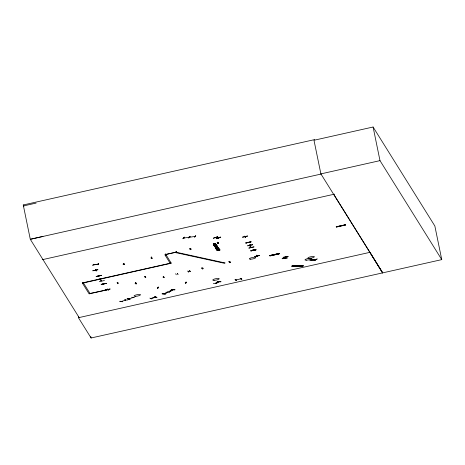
<?xml version="1.0" encoding="UTF-8"?>
<svg xmlns="http://www.w3.org/2000/svg" width="465" height="465" viewBox="0 0 465 465"><rect width="100%" height="100%" fill="white"/><g stroke="black" fill="none" stroke-linecap="round" stroke-linejoin="round"><path stroke-width="0.7" d="M310.911 260.133L315.421 259.877M311.015 260.057L315.561 259.796M151.16 257.11L152.09 258.371L151.456 256.965M163.831 277.605L163.174 276.599L164.081 277.599L163.523 276.46M175.962 251.71L176.636 252.809L175.95 251.722M176.287 274.798L175.654 273.699M188.592 271.967L187.848 270.967L188.482 272.06M213.406 238.185L217.667 236.743M217.783 236.72L213.284 238.231M95.348 270.38L95.534 270.235M248.455 242.335L248.595 242.189M253.396 249.891L253.675 250.339M171.033 291.509L167.522 291.317M216.992 283.481L213.29 283.33M284.69 258.296L285.684 256.947M162.116 293.822L165.796 293.99L162.163 293.851M216.306 248.554L216.841 248.577M282.191 258.639L287.277 257.953M119.929 301.227L122.76 301.744L119.743 301.326M127.259 298.716L130.09 299.239L127.3 298.78M309.684 260.749L312.201 259.226M151.596 298.96L149.852 298.106M236.534 280.43L235.238 279.605M184.442 237.307L182.908 238.748L184.355 237.057M184.39 237.272L183.105 238.685M190.423 236.429L189.377 237.766M96.139 270.926L95.528 269.822L96.156 270.886M96.365 270.828L95.72 269.781M107.508 289.056L108.415 290.084L107.52 289.044L108.13 290.148M117.331 282.551L117.959 283.586M117.726 283.714L117.116 282.61L117.744 283.673M124.202 264.62L123.58 263.568M124.254 264.568L123.981 264.643M135.391 282.83L136.018 283.894L135.35 282.801M190.243 248.566L190.923 249.664M202.008 267.887L202.63 268.95M202.234 267.788L202.914 268.886M217.568 243.474L217.149 242.358M229.164 261.562L229.844 262.661L228.931 261.65L229.222 261.597M229.559 262.725L228.954 261.621M92.582 265.602L93.517 264.236M157.664 288.364L158.292 287.068L157.681 288.335M157.902 288.259L158.234 287.027M185.907 283.261L186.25 282.005L185.622 283.313L185.959 282.052M107.287 289.492L107.56 289.544M253.46 250.414L253.64 249.862M215.993 248.618L217.853 248.432M291.671 266.143L301.553 266.515M292.032 265.992L301.913 266.358M303.075 265.87L293.055 265.672L303.041 265.887M303.337 265.881L293.409 265.521L303.302 265.899M98.737 263.393L97.976 264.765L98.702 263.446M216.911 246.886L216.289 246.857L216.975 246.874M288.126 256.494L283.011 257.366L288.126 256.552M284.929 258.244L285.667 256.959M163.477 276.431L164.023 277.553M301.855 266.509L291.817 266.207M188.319 237.365L188.813 237.348M189.714 236.551L188.209 238.022L189.464 236.621M194.51 237.104L195.742 235.691M194.725 237.098L195.707 235.743M215.033 246.81L215.446 246.683L215.603 247.217L217.283 246.799M215.504 246.962L215.051 247.229L217.202 246.764L217.428 247.142L215.591 247.531L215.946 247.647M216.644 249.484L217.742 249.6L218.457 249.083M169.301 291.363L172.922 289.811M173.044 289.829L169.469 291.369M219.021 281.79L215.44 283.325M215.551 237.539L218.312 238.01M163.907 293.915L167.603 292.363M167.737 292.375L164.081 293.909M96.098 270.31L96.557 270.194M123.603 264.19L123.033 264.265L123.516 264.213M123.986 264.056L124.446 263.94M117.686 283.104L118.267 283.022M151.491 257.935L150.91 258.017L151.48 257.889M135.6 283.412L135.03 283.487L135.507 283.435M136.111 283.295L136.512 283.15M190.598 249.112L191.191 249.025L190.667 249.095M163.482 277.157L163.006 277.21M218.108 242.806L217.632 242.852M202.595 268.334L203.164 268.206M244.451 236.848L245.043 236.755M230.099 262.214L229.611 262.324M256.447 255.547C256.302 257.534 257.767 253.576 257.343 256.494L256.697 255.169M240.928 278.791L235.894 280.023L236.429 279.942M240.87 278.802L240.498 278.907M215.975 247.711C221.474 246.88 214.208 248.816 215.946 247.653L215.307 247.554L217.196 247.043M314.671 260.429L317.206 258.9L314.468 260.429M214.417 245.224L215.591 244.956M121.882 301.378L121.342 301.489L125.777 300.041M125.195 300.175L125.631 300.024M129.183 298.873L128.666 298.978L133.106 297.53M217.033 249.403L218.399 249.263L218.073 249.17M214.127 245.288L215.097 245.386L215.876 244.892M158.675 287.62L158.117 287.719M185.768 282.714L185.21 282.807L185.797 282.662M215.33 283.307L218.846 281.796M124.039 264.044L124.481 263.998M136.03 283.266L136.466 283.22M217.62 242.916L218.102 242.759M218.068 243.003L217.544 243.108L217.98 242.957M229.629 262.08L229.977 261.998M218.812 249.455L217.108 250.007L218.422 249.618M93.221 264.911L98.347 264.079M98.301 264.079L93.227 264.963M176.247 251.745L176.345 252.303L176.508 251.745M190.051 249.228L190.04 249.17M213.662 243.805L213.72 244.084C211.831 243.84 215.586 243.898 214.818 243.433M163.837 276.966L163.883 276.954M189.592 271.188L189.813 271.13M201.758 268.456L201.804 268.491M253.158 250.304L253.059 249.815M215.039 243.445L214.621 243.59M150.846 298.507L155.636 297.123M155.67 297.17L150.939 298.536M184.332 237.97L183.815 238.039L188.796 237.301M174.84 289.864L171.137 289.678M171.306 289.643L175.038 289.765M221.003 281.738L217.091 281.732L220.829 281.778M132.624 297.687L133.06 297.548M169.69 292.351L165.895 292.241M216.952 249.595L217.265 249.478M313.526 259.906L313.741 259.778M124.388 299.739L127.364 300.169M134.507 297.693L131.717 297.228M216.231 238.702L220.526 236.958L220.73 237.266L216.196 238.731L220.73 237.266M103.509 283.877L103.428 283.383M253.233 249.775L253.39 250.257M176.561 252.251L176.427 251.705M156.92 297.42L154.688 296.78L156.891 297.391M215.272 243.782L213.307 244.34L214.975 244.16C209.721 245.596 219.806 243.52 213.947 244.532L215.464 244.079L213.784 244.276L215.318 243.852L215.214 243.503L215.318 243.852M216.527 245.793L214.557 246.351L216.231 246.171C210.971 247.607 221.061 245.532 215.202 246.543L216.713 246.09L215.039 246.287L216.446 245.66L214.412 246.113L216.487 245.729M241.858 279.128L240.236 278.32L241.829 279.11M145.103 277.006L144.667 277.099M108.583 289.48L108.13 289.573M23.453 205.943L36.119 203.089M42.966 236.429L30.295 239.289L23.25 204.966L314.747 139.576M82.427 283.15L171.265 263.219L165.807 254.425L175.747 252.251M373.093 127.009L313.985 140.267L320.891 173.893L382.649 272.879L441.75 259.621L434.851 226.002L373.093 127.009L379.992 160.634L441.75 259.621M320.891 173.893L379.992 160.634M321.083 174.055L30.295 239.289L79.137 317.572L78.451 317.723L78.416 316.276M42.251 259.703L334.434 194.161M165.97 254.442L164.825 254.715L170.144 263.237L170.056 262.818M214.609 243.561C216.545 243.805 212.546 243.805 213.72 244.084M216.655 244.346L213.819 244.979L213.923 245.334M213.877 245.264L216.713 244.625M216.771 246.845L217.138 246.764M215.737 248.24L218.777 247.932L215.94 248.572L217.597 247.996L215.783 248.31L215.679 247.961M218.091 248.298L218.678 248.165M245.793 243.032L250.949 241.916L245.793 242.992M96.179 276.629L101.3 275.408L96.162 276.553M249.949 244.84L250.269 245.282L250.1 244.747M252.698 244.671L247.56 245.822L252.728 244.77M171.137 263.016L82.299 282.941L89.117 293.874L107.235 289.811L89.989 293.444M82.363 283.046L83.363 282.819L90.117 293.648M103.091 278.326L97.929 279.389M248.926 248.048L254.064 246.869L248.949 248.089M252.576 250.205L253.867 249.943M255.843 249.74L250.693 250.85L255.86 249.781M106.212 283.301L101.068 284.411L106.229 283.348M382.567 273.013L369.948 252.332L78.44 317.711L91.094 337.991L382.649 272.879M217.736 242.155L218.701 243.433L217.794 242.434M151.84 258.383L151.451 257.285M190.295 248.601L189.859 248.601L190.522 249.693M123.237 263.353L123.684 263.545M247.578 236.017L242.445 237.191L247.583 236.046M92.849 270.816L97.987 269.671L92.831 270.735M245.63 237.208L244.724 236.208L245.601 237.179M165.401 254.088L166.063 255.18L165.29 254.099M246.037 242.957L251.176 241.8L245.991 242.835M96.4 276.483L101.504 275.257M336.23 226.763L345.565 224.828L336.23 226.804M345.669 224.99L336.381 227.089M101.37 284.446L106.526 283.354L101.347 284.411M117.709 283.139L118.226 283.022M145.789 277.419L144.877 276.419L145.778 277.396M230.041 261.562L230.448 262.661M256.482 255.605L257.058 255.523M135.675 282.767L135.286 282.854L135.908 283.917L136.303 283.83L135.629 282.703L136.181 283.824M177.27 273.374L178.054 274.402L177.281 273.327M259.714 255.483L254.535 256.546L259.679 255.419M110.054 288.98L104.898 290.084L110.083 289.05M202.647 268.322L203.129 268.259M190.319 271.653L189.54 270.549L190.179 271.606M279.047 253.524L269.717 255.547L279.047 253.576M279.157 253.739L269.869 255.797L279.203 253.814M215.702 237.487L218.428 237.941M313.427 259.784L313.172 259.935M249.897 244.799L250.054 245.334L249.92 244.788M253.158 250.362L253.007 249.833M103.602 283.342L103.736 283.882L103.66 283.336M282.162 258.761L287.329 257.889M99.987 279.25L99.679 279.174M216.998 247.188L217.422 247.159M213.761 243.445L214.057 243.433M257.157 255.884L257.099 255.39M195.038 236.423L190.133 237.15M315.979 259.528L311.329 259.836L315.845 259.546M253.681 250.35L253.576 249.85M292.171 266.05L301.948 266.346M154.746 296.722L156.67 297.42M240.271 278.262L241.602 279.128M127.055 298.85L129.863 299.28M244.759 236.15L245.386 237.214M217.829 242.375L218.44 243.416M256.971 255.337L257.627 256.43M152.061 258.342L151.392 257.232M144.917 276.367L145.539 277.425M189.755 248.612L190.383 249.722M201.746 267.84L202.374 268.944M234.976 279.634L236.307 280.564M175.166 252.396L166.639 254.326M333.748 194.318L382.59 272.6M249.536 245.561L249.996 245.532L251.147 247.27L250.699 247.368L249.618 245.683M218.009 248.165L218.166 248.415L217.725 248.229M23.25 204.966L23.994 206.158M251.019 250.931L256.157 249.786L251.001 250.879M101.539 275.338L96.365 276.402M104.451 280.505L99.318 281.656M336.3 226.932L345.524 224.758M269.938 255.965L279.203 253.861M269.787 255.674L279.012 253.506M165.738 254.07L165.819 254.489M90.803 336.573L91.094 337.991M215.998 245.439L214.301 245.939L216.382 245.555L214.138 245.683L215.998 245.439M217.248 250.577C222.555 250.048 219.096 249.624 217.248 250.577M217.574 250.519L218.62 250.472L217.62 250.484M217.393 247.607L216.754 247.601L217.393 247.607M213.679 244.921L215.812 244.578L213.679 244.921M216.835 249.984L218.963 249.589L216.835 249.984M215.516 244.631L213.952 244.95L215.516 244.631M218.905 250.217L219.718 250.228L218.905 250.217M217.411 249.13C212.156 250.647 223.927 247.647 217.62 249.112C220.23 248.182 213.987 249.589 217.411 249.13M165.319 254.71L165.319 254.71M176.607 252.332L175.729 252.617L224.246 263.242L225.124 262.963L176.607 252.332M100.364 279.093L99.928 279.244L101.068 280.936L101.515 280.837L100.364 279.093M217.138 245.497L216.783 245.578L217.138 245.497M219.869 249.688L217.033 250.321L219.869 249.688M254.175 249.938L252.884 250.222L254.175 249.955M257.017 256.017L256.86 255.43L256.953 256.017M135.274 296.362A3.296 0.732 -11.6 0 0 140.453 294.862A3.296 0.732 -11.6 0 0 136.024 294.938A3.296 0.732 -11.6 0 0 135.274 296.362M309.178 258.36A3.284 0.727 -11.6 0 0 314.346 256.866A3.284 0.727 -11.6 0 0 309.928 256.942A3.284 0.727 -11.6 0 0 309.178 258.36M306.261 260.208A3.284 0.727 -11.6 0 0 311.422 258.714A3.284 0.727 -11.6 0 0 307.005 258.784A3.284 0.727 -11.6 0 0 306.261 260.208M214.034 280.349A3.284 0.727 -11.6 0 0 219.195 278.855A3.284 0.727 -11.6 0 0 214.784 278.93A3.284 0.727 -11.6 0 0 214.034 280.349M250.577 259.191A3.284 0.727 -11.6 0 0 255.744 257.697A3.284 0.727 -11.6 0 0 251.327 257.773A3.284 0.727 -11.6 0 0 250.577 259.191"/></g></svg>
